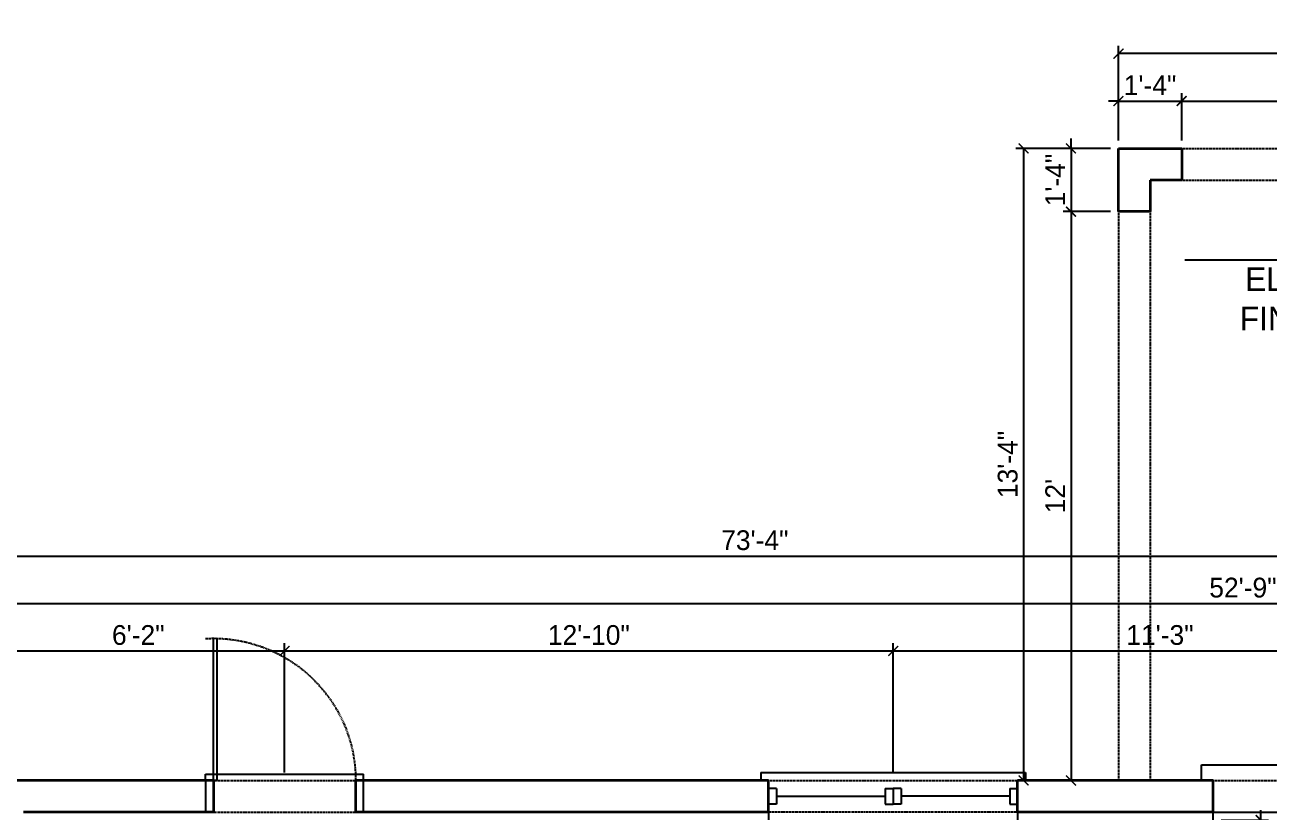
# Model space of a CAD drawing. Header units: inches. Extents: x 0 to 22102, y -19958 to 0.
# Drawn here: x 9979.7 to 10294.5, y -9615.2 to -9415.9 of the extents above; entities that cross this region are included whole.
import ezdxf

# ---------------------------------------------------------------- set-up
doc = ezdxf.new("R2010")
doc.units = ezdxf.units.IN
doc.header["$MEASUREMENT"] = 0
doc.linetypes.add('HIDDEN', pattern=[0.375, 0.25, -0.125])
for name, color, linetype in [('DIM-EXT', 5, 'Continuous'), ('DIM-INT', 5, 'Continuous'), ('DOOR SILL', 1, 'Continuous'), ('DOOR-EXT', 2, 'Continuous'), ('DOOR-SILL', 1, 'Continuous'), ('ELEVATION NOTES', 1, 'Continuous'), ('HEADER-EXT', 5, 'HIDDEN'), ('ROOF', 3, 'Continuous'), ('WINDOW GLASS', 4, 'Continuous'), ('WINDOW JAMB', 2, 'Continuous'), ('WINDOW SILL', 1, 'Continuous')]:
    doc.layers.add(name, color=color, linetype=linetype)
doc.layers.add('WALL-EXT', color=6, linetype='Continuous', lineweight=35)
doc.dimstyles.new('Ideal', dxfattribs={"dimscale": 0, "dimtxt": 5, "dimasz": 2.5, "dimexe": 2, "dimexo": 2, "dimgap": 1.5, "dimtad": 1, "dimdec": 4, "dimzin": 0, "dimdsep": 46, "dimlunit": 4, "dimtxsty": 'Standard', "dimblk": 'ARCHTICK', "dimcen": 2, "dimclrt": 1, "dimazin": 0, "dimtfac": 0.75, "dimtdec": 4, "dimtix": 1, "dimtofl": 0, "dimtmove": 2, "dimatfit": 3, "dimldrblk": 'OPEN30', "dimfxl": 1, "dimtolj": 1, "dimtzin": 0, "dimarcsym": 0})

# ---------------------------------------------------------------- blocks, each defined once
blk = doc.blocks.new('B-D836R')
for p, q in [((-3.31, 2), (-3.31, 37.99)), ((-2.31, 2), (-2.31, 38)), ((-3.31, 2), (-2.31, 2))]:
    blk.add_line(p, q)
for points in [[(-40.31, -6), (-40.31, 2), (-38.31, 2), (-38.31, -6)], [(-2.31, -6), (-2.31, 2), (-0.31, 2), (-0.31, -6)]]:
    blk.add_lwpolyline(points, close=True)
at = {"linetype": 'HIDDEN'}
blk.add_arc((-2.31, 2), 36, 86.8153, 180, dxfattribs=at)
blk = doc.blocks.new('_ArchTick')
at = {"color": 0, "linetype": 'ByBlock', "lineweight": 100, "const_width": 0.15}
blk.add_lwpolyline([(-0.5, -0.5), (0.5, 0.5)], dxfattribs=at)
blk = doc.blocks.new('*D211')
at = {"layer": 'Defpoints', "color": 0, "transparency": 16777216}
for p in [(10045.39, -9574.38), (9971.39, -9607.18), (10045.39, -9607.18)]:
    blk.add_point(p, dxfattribs=at)
at = {"layer": 'DIM-EXT', "color": 0, "lineweight": -2, "transparency": 16777216}
for p, q in [((9971.39, -9605.18), (9971.39, -9572.38)), ((10045.39, -9605.18), (10045.39, -9572.38)), ((9971.39, -9574.38), (10045.39, -9574.38))]:
    blk.add_line(p, q, dxfattribs=at)
at = {"layer": 'DIM-EXT', "color": 0, "lineweight": -2, "transparency": 16777216, "xscale": 2.5, "yscale": 2.5, "zscale": 2.5, "rotation": 180}
blk.add_blockref('_ArchTick', (9971.39, -9574.38), dxfattribs=at)
at = {"layer": 'DIM-EXT', "color": 0, "lineweight": -2, "transparency": 16777216, "xscale": 2.5, "yscale": 2.5, "zscale": 2.5}
blk.add_blockref('_ArchTick', (10045.39, -9574.38), dxfattribs=at)
at = {"layer": 'DIM-EXT', "color": 1, "transparency": 16777216, "insert": (10008.39, -9570.38), "char_height": 5, "attachment_point": 5}
blk.add_mtext('\\A1;6\'-2"', dxfattribs=at)
blk = doc.blocks.new('_Open30')
at = {"color": 0, "linetype": 'ByBlock', "lineweight": -2}
for p, q in [((-1, 0.27), (0, 0)), ((0, 0), (-1, -0.27)), ((0, 0), (-1, 0))]:
    blk.add_line(p, q, dxfattribs=at)
blk = doc.blocks.new('*D212')
at = {"layer": 'Defpoints', "color": 0, "transparency": 16777216}
for p in [(10199.39, -9574.38), (10045.39, -9607.18), (10199.39, -9607.18)]:
    blk.add_point(p, dxfattribs=at)
at = {"layer": 'DIM-EXT', "color": 0, "lineweight": -2, "transparency": 16777216}
for p, q in [((10045.39, -9605.18), (10045.39, -9572.38)), ((10199.39, -9605.18), (10199.39, -9572.38)), ((10045.39, -9574.38), (10199.39, -9574.38))]:
    blk.add_line(p, q, dxfattribs=at)
at = {"layer": 'DIM-EXT', "color": 0, "lineweight": -2, "transparency": 16777216, "xscale": 2.5, "yscale": 2.5, "zscale": 2.5, "rotation": 180}
blk.add_blockref('_ArchTick', (10045.39, -9574.38), dxfattribs=at)
at = {"layer": 'DIM-EXT', "color": 0, "lineweight": -2, "transparency": 16777216, "xscale": 2.5, "yscale": 2.5, "zscale": 2.5}
blk.add_blockref('_ArchTick', (10199.39, -9574.38), dxfattribs=at)
at = {"layer": 'DIM-EXT', "color": 1, "transparency": 16777216, "insert": (10122.39, -9570.38), "char_height": 5, "attachment_point": 5}
blk.add_mtext('\\A1;12\'-10"', dxfattribs=at)
blk = doc.blocks.new('*D213')
at = {"layer": 'Defpoints', "color": 0, "transparency": 16777216}
for p in [(10334.39, -9574.38), (10199.39, -9607.18), (10334.39, -9607.18)]:
    blk.add_point(p, dxfattribs=at)
at = {"layer": 'DIM-EXT', "color": 0, "lineweight": -2, "transparency": 16777216}
for p, q in [((10199.39, -9605.18), (10199.39, -9572.38)), ((10334.39, -9605.18), (10334.39, -9572.38)), ((10199.39, -9574.38), (10334.39, -9574.38))]:
    blk.add_line(p, q, dxfattribs=at)
at = {"layer": 'DIM-EXT', "color": 0, "lineweight": -2, "transparency": 16777216, "xscale": 2.5, "yscale": 2.5, "zscale": 2.5, "rotation": 180}
blk.add_blockref('_ArchTick', (10199.39, -9574.38), dxfattribs=at)
at = {"layer": 'DIM-EXT', "color": 0, "lineweight": -2, "transparency": 16777216, "xscale": 2.5, "yscale": 2.5, "zscale": 2.5}
blk.add_blockref('_ArchTick', (10334.39, -9574.38), dxfattribs=at)
at = {"layer": 'DIM-EXT', "color": 1, "transparency": 16777216, "insert": (10266.89, -9570.38), "char_height": 5, "attachment_point": 5}
blk.add_mtext('\\A1;11\'-3"', dxfattribs=at)
blk = doc.blocks.new('*D221')
at = {"layer": 'Defpoints', "color": 0, "transparency": 16777216}
for p in [(10604.39, -9562.38), (10604.39, -9562.38), (9971.39, -9607.18)]:
    blk.add_point(p, dxfattribs=at)
at = {"layer": 'DIM-EXT', "color": 0, "lineweight": -2, "transparency": 16777216}
for p, q in [((9971.39, -9605.18), (9971.39, -9560.38)), ((9971.39, -9562.38), (10604.39, -9562.38))]:
    blk.add_line(p, q, dxfattribs=at)
at = {"layer": 'DIM-EXT', "color": 0, "lineweight": -2, "transparency": 16777216, "xscale": 2.5, "yscale": 2.5, "zscale": 2.5, "rotation": 180}
blk.add_blockref('_ArchTick', (9971.39, -9562.38), dxfattribs=at)
at = {"layer": 'DIM-EXT', "color": 0, "lineweight": -2, "transparency": 16777216, "xscale": 2.5, "yscale": 2.5, "zscale": 2.5}
blk.add_blockref('_ArchTick', (10604.39, -9562.38), dxfattribs=at)
at = {"layer": 'DIM-EXT', "color": 1, "transparency": 16777216, "insert": (10287.89, -9558.38), "char_height": 5, "attachment_point": 5}
blk.add_mtext('\\A1;52\'-9"', dxfattribs=at)
blk = doc.blocks.new('*D222')
at = {"layer": 'Defpoints', "color": 0, "transparency": 16777216}
for p in [(10272.39, -9435.18), (10256.39, -9447.18), (10272.39, -9447.18)]:
    blk.add_point(p, dxfattribs=at)
at = {"layer": 'DIM-EXT', "color": 0, "lineweight": -2, "transparency": 16777216}
for p, q in [((10256.39, -9445.18), (10256.39, -9433.18)), ((10272.39, -9445.18), (10272.39, -9433.18)), ((10256.39, -9435.18), (10253.89, -9435.18)), ((10256.39, -9435.18), (10272.39, -9435.18)), ((10272.39, -9435.18), (10274.89, -9435.18))]:
    blk.add_line(p, q, dxfattribs=at)
at = {"layer": 'DIM-EXT', "color": 0, "lineweight": -2, "transparency": 16777216, "xscale": 2.5, "yscale": 2.5, "zscale": 2.5}
blk.add_blockref('_ArchTick', (10256.39, -9435.18), dxfattribs=at)
at = {"layer": 'DIM-EXT', "color": 0, "lineweight": -2, "transparency": 16777216, "xscale": 2.5, "yscale": 2.5, "zscale": 2.5, "rotation": 180}
blk.add_blockref('_ArchTick', (10272.39, -9435.18), dxfattribs=at)
at = {"layer": 'DIM-EXT', "color": 1, "transparency": 16777216, "insert": (10264.39, -9431.18), "char_height": 5, "attachment_point": 5}
blk.add_mtext('\\A1;1\'-4"', dxfattribs=at)
blk = doc.blocks.new('*D223')
at = {"layer": 'Defpoints', "color": 0, "transparency": 16777216}
for p in [(10422.39, -9435.18), (10272.39, -9447.18), (10422.39, -9447.18)]:
    blk.add_point(p, dxfattribs=at)
at = {"layer": 'DIM-EXT', "color": 0, "lineweight": -2, "transparency": 16777216}
for p, q in [((10272.39, -9445.18), (10272.39, -9433.18)), ((10422.39, -9445.18), (10422.39, -9433.18)), ((10272.39, -9435.18), (10422.39, -9435.18))]:
    blk.add_line(p, q, dxfattribs=at)
at = {"layer": 'DIM-EXT', "color": 0, "lineweight": -2, "transparency": 16777216, "xscale": 2.5, "yscale": 2.5, "zscale": 2.5, "rotation": 180}
blk.add_blockref('_ArchTick', (10272.39, -9435.18), dxfattribs=at)
at = {"layer": 'DIM-EXT', "color": 0, "lineweight": -2, "transparency": 16777216, "xscale": 2.5, "yscale": 2.5, "zscale": 2.5}
blk.add_blockref('_ArchTick', (10422.39, -9435.18), dxfattribs=at)
at = {"layer": 'DIM-EXT', "color": 1, "transparency": 16777216, "insert": (10347.39, -9431.18), "char_height": 5, "attachment_point": 5}
blk.add_mtext('\\A1;12\'-6"', dxfattribs=at)
blk = doc.blocks.new('*D227')
at = {"layer": 'Defpoints', "color": 0, "transparency": 16777216}
for p in [(10256.39, -9423.18), (10256.39, -9447.18), (10604.39, -9447.18)]:
    blk.add_point(p, dxfattribs=at)
at = {"layer": 'DIM-EXT', "color": 0, "lineweight": -2, "transparency": 16777216}
for p, q in [((10256.39, -9445.18), (10256.39, -9421.18)), ((10604.39, -9445.18), (10604.39, -9421.18)), ((10604.39, -9423.18), (10256.39, -9423.18))]:
    blk.add_line(p, q, dxfattribs=at)
at = {"layer": 'DIM-EXT', "color": 0, "lineweight": -2, "transparency": 16777216, "xscale": 2.5, "yscale": 2.5, "zscale": 2.5, "rotation": 180}
blk.add_blockref('_ArchTick', (10256.39, -9423.18), dxfattribs=at)
at = {"layer": 'DIM-EXT', "color": 0, "lineweight": -2, "transparency": 16777216, "xscale": 2.5, "yscale": 2.5, "zscale": 2.5}
blk.add_blockref('_ArchTick', (10604.39, -9423.18), dxfattribs=at)
at = {"layer": 'DIM-EXT', "color": 1, "transparency": 16777216, "insert": (10430.39, -9419.18), "char_height": 5, "attachment_point": 5}
blk.add_mtext("\\A1;29'", dxfattribs=at)
blk = doc.blocks.new('*D235')
at = {"layer": 'Defpoints', "color": 0, "transparency": 16777216}
for p in [(10604.39, -9550.38), (10604.39, -9550.38), (9724.39, -9887.18)]:
    blk.add_point(p, dxfattribs=at)
at = {"layer": 'DIM-EXT', "color": 0, "lineweight": -2, "transparency": 16777216}
for p, q in [((9724.39, -9885.18), (9724.39, -9548.38)), ((9724.39, -9550.38), (10604.39, -9550.38))]:
    blk.add_line(p, q, dxfattribs=at)
at = {"layer": 'DIM-EXT', "color": 0, "lineweight": -2, "transparency": 16777216, "xscale": 2.5, "yscale": 2.5, "zscale": 2.5, "rotation": 180}
blk.add_blockref('_ArchTick', (9724.39, -9550.38), dxfattribs=at)
at = {"layer": 'DIM-EXT', "color": 0, "lineweight": -2, "transparency": 16777216, "xscale": 2.5, "yscale": 2.5, "zscale": 2.5}
blk.add_blockref('_ArchTick', (10604.39, -9550.38), dxfattribs=at)
at = {"layer": 'DIM-EXT', "color": 1, "transparency": 16777216, "insert": (10164.39, -9546.38), "char_height": 5, "attachment_point": 5}
blk.add_mtext('\\A1;73\'-4"', dxfattribs=at)
blk = doc.blocks.new('*D236')
at = {"layer": 'Defpoints', "color": 0, "transparency": 16777216}
for p in [(10256.39, -9447.18), (10244.39, -9463.18), (10256.39, -9463.18)]:
    blk.add_point(p, dxfattribs=at)
at = {"layer": 'DIM-EXT', "color": 0, "lineweight": -2, "transparency": 16777216}
for p, q in [((10254.39, -9447.18), (10242.39, -9447.18)), ((10244.39, -9447.18), (10244.39, -9444.68)), ((10244.39, -9447.18), (10244.39, -9463.18)), ((10254.39, -9463.18), (10242.39, -9463.18)), ((10244.39, -9463.18), (10244.39, -9465.68))]:
    blk.add_line(p, q, dxfattribs=at)
at = {"layer": 'DIM-EXT', "color": 0, "lineweight": -2, "transparency": 16777216, "xscale": 2.5, "yscale": 2.5, "zscale": 2.5}
for p, rotation in [((10244.39, -9447.18), 270), ((10244.39, -9463.18), 90)]:
    blk.add_blockref('_ArchTick', p, dxfattribs=dict(at, rotation=rotation))
at = {"layer": 'DIM-EXT', "color": 1, "transparency": 16777216, "insert": (10240.39, -9455.18), "char_height": 5, "attachment_point": 5, "rotation": 90}
blk.add_mtext('\\A1;1\'-4"', dxfattribs=at)
blk = doc.blocks.new('*D237')
at = {"layer": 'Defpoints', "color": 0, "transparency": 16777216}
for p in [(10256.39, -9463.18), (10244.39, -9607.18), (10244.39, -9607.18)]:
    blk.add_point(p, dxfattribs=at)
at = {"layer": 'DIM-EXT', "color": 0, "lineweight": -2, "transparency": 16777216}
for p, q in [((10254.39, -9463.18), (10242.39, -9463.18)), ((10244.39, -9463.18), (10244.39, -9607.18))]:
    blk.add_line(p, q, dxfattribs=at)
at = {"layer": 'DIM-EXT', "color": 0, "lineweight": -2, "transparency": 16777216, "xscale": 2.5, "yscale": 2.5, "zscale": 2.5}
for p, rotation in [((10244.39, -9463.18), 90), ((10244.39, -9607.18), 270)]:
    blk.add_blockref('_ArchTick', p, dxfattribs=dict(at, rotation=rotation))
at = {"layer": 'DIM-EXT', "color": 1, "transparency": 16777216, "insert": (10240.39, -9535.18), "char_height": 5, "attachment_point": 5, "rotation": 90}
blk.add_mtext("\\A1;12'", dxfattribs=at)
blk = doc.blocks.new('*D238')
at = {"layer": 'Defpoints', "color": 0, "transparency": 16777216}
for p in [(10256.39, -9447.18), (10232.39, -9607.18), (10232.39, -9607.18)]:
    blk.add_point(p, dxfattribs=at)
at = {"layer": 'DIM-EXT', "color": 0, "lineweight": -2, "transparency": 16777216}
for p, q in [((10254.39, -9447.18), (10230.39, -9447.18)), ((10232.39, -9447.18), (10232.39, -9607.18))]:
    blk.add_line(p, q, dxfattribs=at)
at = {"layer": 'DIM-EXT', "color": 0, "lineweight": -2, "transparency": 16777216, "xscale": 2.5, "yscale": 2.5, "zscale": 2.5}
for p, rotation in [((10232.39, -9447.18), 90), ((10232.39, -9607.18), 270)]:
    blk.add_blockref('_ArchTick', p, dxfattribs=dict(at, rotation=rotation))
at = {"layer": 'DIM-EXT', "color": 1, "transparency": 16777216, "insert": (10228.39, -9527.18), "char_height": 5, "attachment_point": 5, "rotation": 90}
blk.add_mtext('\\A1;13\'-4"', dxfattribs=at)
blk = doc.blocks.new('*D572')
at = {"layer": 'Defpoints', "color": 0, "transparency": 16777216}
for p in [(10280.39, -9617.18), (10292.39, -9617.18), (10292.39, -9627.18)]:
    blk.add_point(p, dxfattribs=at)
at = {"layer": 'DIM-INT', "color": 0, "lineweight": -2, "transparency": 16777216}
for p, q in [((10282.39, -9617.18), (10294.39, -9617.18)), ((10292.39, -9617.18), (10292.39, -9614.68)), ((10292.39, -9627.18), (10292.39, -9617.18)), ((10292.39, -9627.18), (10292.39, -9629.68))]:
    blk.add_line(p, q, dxfattribs=at)
at = {"layer": 'DIM-INT', "color": 0, "lineweight": -2, "transparency": 16777216, "xscale": 2.5, "yscale": 2.5, "zscale": 2.5}
for p, rotation in [((10292.39, -9617.18), 270), ((10292.39, -9627.18), 90)]:
    blk.add_blockref('_ArchTick', p, dxfattribs=dict(at, rotation=rotation))
at = {"layer": 'DIM-INT', "color": 1, "transparency": 16777216, "insert": (10288.39, -9622.18), "char_height": 5, "attachment_point": 5, "rotation": 90}
blk.add_mtext('\\A1;10"', dxfattribs=at)

msp = doc.modelspace()

# ---------------------------------------------------------------- linework, layer by layer
at = {"layer": 'DOOR SILL'}
for p, q in [((10025.38977, -9607.18476), (10025.38977, -9605.61017)), ((10025.38977, -9605.61017), (10065.3918, -9605.61017)), ((10065.3918, -9607.18476), (10065.3918, -9605.61017))]:
    msp.add_line(p, q, dxfattribs=at)
at = {"layer": 'DOOR-EXT'}
msp.add_line((10280.39078, -9615.18476), (10388.39078, -9615.18476), dxfattribs=at)
at = {"layer": 'DOOR-SILL'}
for p, q in [((10277.39078, -9603.18476), (10391.39078, -9603.18476)), ((10277.39078, -9607.18476), (10277.39078, -9603.18476))]:
    msp.add_line(p, q, dxfattribs=at)
at = {"layer": 'ELEVATION NOTES'}
msp.add_line((10364.36859, -9475.49084), (10273.17796, -9475.49084), dxfattribs=at)
at = {"layer": 'HEADER-EXT'}
for p, q in [((10272.39078, -9447.18476), (10422.39078, -9447.18476)), ((10272.39078, -9455.18476), (10422.39078, -9455.18476)), ((10256.39078, -9463.18476), (10256.39078, -9607.18476)), ((10264.39078, -9463.18476), (10264.39078, -9607.18476)), ((10027.39078, -9607.18476), (10063.39078, -9607.18476)), ((10167.89078, -9607.18476), (10230.89078, -9607.18476)), ((10280.39078, -9607.18476), (10388.39078, -9607.18476)), ((10027.39078, -9615.18476), (10063.39078, -9615.18476)), ((10230.89078, -9615.18476), (10167.89078, -9615.18476))]:
    msp.add_line(p, q, dxfattribs=at)
at = {"layer": 'ROOF'}
for p, q in [((10167.89078, -9615.18476), (10167.89078, -9617.18476)), ((10230.89078, -9615.18476), (10230.89078, -9617.18476)), ((10280.39078, -9617.18476), (10280.39078, -9615.18476))]:
    msp.add_line(p, q, dxfattribs=at)
at = {"layer": 'WALL-EXT'}
for p, q in [((10256.39078, -9463.18476), (10256.39078, -9447.18476)), ((10256.39078, -9447.18476), (10272.39078, -9447.18476)), ((10272.39078, -9447.18476), (10272.39078, -9455.18476)), ((10272.39078, -9455.18476), (10264.39078, -9455.18476)), ((10264.39078, -9455.18476), (10264.39078, -9463.18476)), ((10264.39078, -9463.18476), (10256.39078, -9463.18476)), ((10027.39078, -9607.18476), (9971.39078, -9607.18476)), ((10027.39078, -9607.18476), (10027.39078, -9615.18476)), ((10167.89078, -9607.18476), (10063.39078, -9607.18476)), ((10063.39078, -9607.18476), (10063.39078, -9615.18476)), ((10167.89078, -9615.18476), (10167.89078, -9607.18476)), ((10280.39078, -9607.18476), (10230.89078, -9607.18476)), ((10230.89078, -9615.18476), (10230.89078, -9607.18476)), ((10280.39078, -9615.18476), (10280.39078, -9607.18476)), ((10027.39078, -9615.18476), (9979.39078, -9615.18476)), ((10167.89078, -9615.18476), (10063.39078, -9615.18476)), ((10280.39078, -9615.18476), (10230.89078, -9615.18476))]:
    msp.add_line(p, q, dxfattribs=at)
at = {"layer": 'WINDOW GLASS'}
for p, q in [((10169.89078, -9611.18476), (10197.39078, -9611.18476)), ((10228.89078, -9611.18476), (10201.39078, -9611.18476))]:
    msp.add_line(p, q, dxfattribs=at)
at = {"layer": 'WINDOW JAMB'}
for p, q in [((10169.89078, -9609.18476), (10167.89078, -9609.18476)), ((10167.89078, -9609.18476), (10167.89078, -9613.18476)), ((10169.89078, -9609.18476), (10169.89078, -9613.18476)), ((10197.39078, -9609.18476), (10197.39078, -9613.18476)), ((10197.39078, -9609.18476), (10199.39078, -9609.18476)), ((10201.39078, -9609.18476), (10199.39078, -9609.18476)), ((10199.39078, -9609.18476), (10199.39078, -9613.18476)), ((10199.39078, -9609.18476), (10199.39078, -9613.18476)), ((10201.39078, -9609.18476), (10201.39078, -9613.18476)), ((10228.89078, -9609.18476), (10228.89078, -9613.18476)), ((10228.89078, -9609.18476), (10230.89078, -9609.18476)), ((10230.89078, -9609.18476), (10230.89078, -9613.18476)), ((10169.89078, -9613.18476), (10167.89078, -9613.18476)), ((10197.39078, -9613.18476), (10199.39078, -9613.18476)), ((10201.39078, -9613.18476), (10199.39078, -9613.18476)), ((10228.89078, -9613.18476), (10230.89078, -9613.18476))]:
    msp.add_line(p, q, dxfattribs=at)
at = {"layer": 'WINDOW SILL'}
for p, q in [((10165.89078, -9605.18476), (10232.89078, -9605.18476)), ((10165.89078, -9605.18476), (10165.89078, -9607.18476)), ((10232.89078, -9605.18476), (10232.89078, -9607.18476))]:
    msp.add_line(p, q, dxfattribs=at)

# ---------------------------------------------------------------- block references
at = {"layer": 'DOOR-EXT', "xscale": -1}
msp.add_blockref('B-D836R', (10025.07833, -9609.18476), dxfattribs=at)

# ---------------------------------------------------------------- texts
at = {"layer": 'ELEVATION NOTES', "insert": (10354.40441, -9467.25428), "char_height": 6, "width": 105.0409407, "attachment_point": 3}
msp.add_mtext('EL(-)0\'-4"\\PEL(+)14.17\' NAVD\\PFINISHED FLOOR', dxfattribs=at)

# ---------------------------------------------------------------- dimensions: what is measured, and where the dimension line sits
at = {"layer": 'DIM-EXT'}
for base, p1, p2, angle, picture, middle in [((10256.39078, -9423.18476), (10604.39078, -9447.18476), (10256.39078, -9447.18476), 180, '*D227', (10430.39078, -9419.18476)), ((10272.39078, -9435.18476), (10256.39078, -9447.18476), (10272.39078, -9447.18476), 180, '*D222', (10264.39078, -9431.18476)), ((10422.39078, -9435.18476), (10272.39078, -9447.18476), (10422.39078, -9447.18476), 180, '*D223', (10347.39078, -9431.18476)), ((10232.39078, -9607.18476), (10256.39078, -9447.18476), (10232.39078, -9607.18476), 90, '*D238', (10228.39078, -9527.18476)), ((10244.39078, -9463.18476), (10256.39078, -9447.18476), (10256.39078, -9463.18476), 90, '*D236', (10240.39078, -9455.18476)), ((10244.39078, -9607.18476), (10256.39078, -9463.18476), (10244.39078, -9607.18476), 90, '*D237', (10240.39078, -9535.18476)), ((10604.39078, -9550.37744), (9724.39078, -9887.18476), (10604.39078, -9550.37744), 180, '*D235', (10164.39078, -9546.37744)), ((10604.39078, -9562.37744), (9971.39078, -9607.18476), (10604.39078, -9562.37744), 180, '*D221', (10287.89078, -9558.37744)), ((10045.39078, -9574.37744), (9971.39078, -9607.18476), (10045.39078, -9607.18476), 180, '*D211', (10008.39078, -9570.37744)), ((10199.39078, -9574.37744), (10045.39078, -9607.18476), (10199.39078, -9607.18476), 180, '*D212', (10122.39078, -9570.37744)), ((10334.39078, -9574.37744), (10199.39078, -9607.18476), (10334.39078, -9607.18476), 180, '*D213', (10266.89078, -9570.37744))]:
    dim = msp.add_linear_dim(base=base, p1=p1, p2=p2, angle=angle, dimstyle='Ideal', override={"dimscale": 1, "dimtofl": 1, "dimfxl": 0.125}, dxfattribs=at)
    dim.commit()
    dim.dimension.update_dxf_attribs({"geometry": picture, "text_midpoint": middle})
at = {"layer": 'DIM-INT'}
dim = msp.add_linear_dim(base=(10292.39078, -9617.18476), p1=(10292.39078, -9627.18476), p2=(10280.39078, -9617.18476), angle=90, dimstyle='Ideal', override={"dimscale": 1, "dimtad": 3, "dimtofl": 1, "dimfxl": 0.125}, dxfattribs=at)
dim.commit()
dim.dimension.update_dxf_attribs({"geometry": '*D572', "text_midpoint": (10288.39078, -9622.18476)})

doc.saveas('drawing.dxf')
